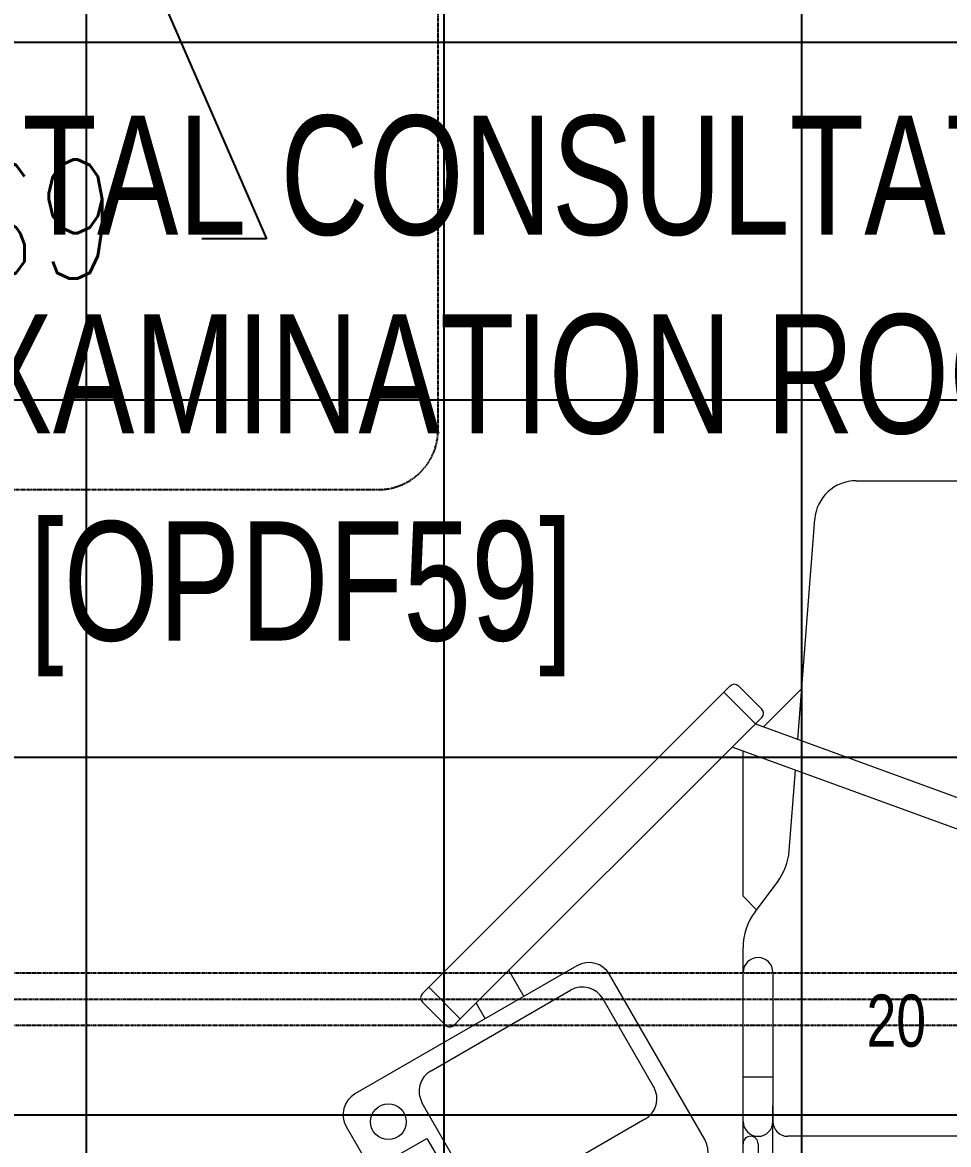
# Model space of a CAD drawing. Extents: x -12260 to 57327, y -29287 to 19916.
# Drawn here: x 20308 to 21862, y 2598 to 4481 of the extents above; entities that cross this region are included whole.
import ezdxf
from ezdxf import colors
from ezdxf.entities.mleader import LeaderData, LeaderLine
from ezdxf.math import Vec2, Vec3

# ---------------------------------------------------------------- set-up
doc = ezdxf.new("R2010")
doc.units = 0
doc.header["$LTSCALE"] = 0.25
doc.linetypes.add('DASHDOT', pattern=[25.4, 12.7, -6.35, 0, -6.35])
doc.linetypes.add('HIDDEN', pattern=[9.525, 6.35, -3.175])
for name, color, linetype, lineweight in [('01-First Floor-FUR$0$72_EGR_BASE_TEXT', 252, 'Continuous', 5), ('01-First Floor-FUR$0$72_EGR_EQP_TAG', 142, 'Continuous', 5), ('01-First Floor-FUR$0$LOADING', 253, 'Continuous', 5), ('E-LITE-CIRC @ 100', 6, 'Continuous', 25), ('E-LITE-CLNG-CNDT', 6, 'DASHDOT', 35), ('E-POWR-FLOR-CNDT', 6, 'HIDDEN', 25)]:
    doc.layers.add(name, color=color, linetype=linetype, lineweight=lineweight)
doc.layers.add('01-First Floor-FUR$0$FALSE CEILING', color=251, linetype='Continuous')
doc.styles.add('01-First Floor-FUR$0$X3G_ENTITY_257CFD', font='swisscl.ttf', dxfattribs={"height": 200})
doc.styles.add('01-First Floor-FUR$0$X3G_ENTITY_9EC9', font='swisscl.ttf', dxfattribs={"height": 0.2})
doc.styles.add('01-First Floor-FUR$0$X3G_ENTITY_9F38', font='swisscl.ttf', dxfattribs={"height": 0.2})
doc.styles.add('DC_SIMPLEX', font='SIMPLEX.shx', dxfattribs={"width": 0.7})

# ---------------------------------------------------------------- blocks, each defined once
blk = doc.blocks.new('01-First Floor-FUR$0$D.121.03.06')
at = {"layer": '01-First Floor-FUR$0$LOADING'}
for p, q in [((286077.8, 7085), (286298.2, 7085)), ((285979.6, 6651.1), (286008, 7020.4)), ((285866.2, 6740.6), (285855.5, 6730)), ((285880.3, 6740.6), (285919.2, 6701.7)), ((285855.5, 6730), (285360.6, 6235)), ((285908.6, 6676.9), (285855.5, 6730)), ((285922.2, 6672), (285986.1, 6735.9)), ((285919.2, 6687.5), (285908.6, 6676.9)), ((285413.6, 6182), (285908.6, 6676.9)), ((285908.6, 6676.9), (286591.4, 6428.4)), ((286574.3, 6381.4), (285869.6, 6637.9)), ((285888, 6387.8), (285888, 6631.2)), ((285965.2, 6464), (285975.6, 6599.3)), ((285908, 6361.7), (285945.5, 6411.7)), ((285910.6, 6365.2), (285888, 6387.8)), ((285888, 5910), (285888, 6301.7)), ((285609.3, 6271.1), (285236.9, 6056.1)), ((285495.2, 6263.5), (285520.4, 6219.8)), ((285823.9, 5979.4), (285663.9, 6256.5)), ((285888, 6010), (285888, 6260)), ((285938, 6260), (285938, 6010)), ((285360.6, 6235), (285350, 6224.4)), ((285413.6, 6182), (285360.6, 6235)), ((285360.6, 6235), (285413.6, 6182)), ((285364.5, 6095.1), (285598.3, 6230.1)), ((285652.9, 6215.5), (285737.9, 6068.3)), ((285350, 6210.2), (285388.9, 6171.3)), ((285440.3, 6208.6), (285455.5, 6182.3)), ((285403, 6171.3), (285413.6, 6182)), ((285888, 6085), (285938, 6085)), ((285434.8, 5893.3), (285349.8, 6040.5)), ((285938, 5947.5), (285938, 6036.1)), ((285723.3, 6013.6), (285489.5, 5878.6)), ((285222.2, 6001.5), (285382.2, 5724.4)), ((285288.1, 5941.5), (285357.4, 5981.5)), ((285357.4, 5981.5), (285387.4, 5929.6)), ((285913, 5972.5), (285913, 5947.5)), ((286413, 5985), (285963, 5985))]:
    blk.add_line(p, q, dxfattribs=at)
blk.add_circle((285292.9, 6009.4), 30, dxfattribs=at)
for centre, radius, start, end in [((286077.8, 7015), 70, 90, 175.6013), ((285873.2, 6733.5), 10, 45, 135), ((285912.1, 6694.6), 10, 315, 45), ((285865.5, 6471.7), 100, 323.1301, 355.6013), ((285988, 6301.7), 100, 143.1301, 180), ((285629.3, 6236.5), 40, 30, 120), ((285913, 6260), 25, 0, 180), ((285618.3, 6195.5), 40, 30, 120), ((285357, 6217.3), 10, 135, 225), ((285395.9, 6178.4), 10, 225, 315), ((285384.5, 6060.5), 40, 120, 210), ((285703.3, 6048.3), 40, 300, 30), ((285256.9, 6021.5), 40, 120, 210), ((285913, 6010), 25, 180, 0), ((285963, 6010), 25, 180, 270), ((285789.3, 5959.4), 40, 300, 30), ((285900.5, 5972.5), 12.5, 0, 180)]:
    blk.add_arc(centre, radius, start, end, dxfattribs=at)
blk = doc.blocks.new('01-First Floor-FUR')
at = {"layer": '01-First Floor-FUR$0$FALSE CEILING', "linetype": 'Continuous'}
for p, q in [((20415.6, 1447.6), (20415.6, 5010)), ((21015.6, 1447.6), (21015.6, 5010)), ((21615.6, 1447.6), (21615.6, 5010)), ((19215.6, 4447.6), (23215.5, 4447.6)), ((19215.6, 3847.6), (23215.5, 3847.6)), ((19215.6, 3247.6), (23215.5, 3247.6)), ((19215.6, 2647.6), (23215.5, 2647.6))]:
    blk.add_line(p, q, dxfattribs=at)
at = {"layer": '01-First Floor-FUR$0$LOADING'}
blk.add_blockref('01-First Floor-FUR$0$D.121.03.06', (-264370.8, -3373.4, -0.2), dxfattribs=at)
blk.add_blockref('01-First Floor-FUR$0$D.121.03.06', (-264370.8, -3373.4, -0.2), dxfattribs=at)
at = {"layer": '01-First Floor-FUR$0$72_EGR_BASE_TEXT', "insert": (21111.1, 4324.3, 0), "char_height": 200, "width": 3270.33, "attachment_point": 2, "style": '01-First Floor-FUR$0$X3G_ENTITY_9EC9'}
blk.add_mtext('DENTAL CONSULTATION /EXAMINATION ROOM', dxfattribs=at)
at = {"layer": '01-First Floor-FUR$0$72_EGR_BASE_TEXT', "insert": (20776.2, 3643.5), "char_height": 200, "attachment_point": 2, "style": '01-First Floor-FUR$0$X3G_ENTITY_9F38'}
blk.add_mtext('[OPDF59]', dxfattribs=at)
at = {"layer": '01-First Floor-FUR$0$72_EGR_EQP_TAG', "insert": (21774.1, 2849.4, -0.2), "char_height": 87.47, "attachment_point": 2, "style": '01-First Floor-FUR$0$X3G_ENTITY_257CFD'}
blk.add_mtext('20', dxfattribs=at)
blk.add_mtext('20', dxfattribs=at)
blk = doc.blocks.new('ARR0W')
at = {"color": 45}
blk.add_ellipse((0, 0), major_axis=(0.4, 0), ratio=0.4, dxfattribs=at)
at = {"color": 45, "ltscale": 0.5}
blk.add_solid([(-1.4, 0.167), (-0.4, 0), (-1.4, -0.167)], dxfattribs=at)

msp = doc.modelspace()

# ---------------------------------------------------------------- linework, layer by layer
at = {"layer": 'E-POWR-FLOR-CNDT'}
for points in [[(25215.6, 7052.6), (24924.3, 6739.9), (24924.3, 2960.6, -0.414214), (24849.3, 2885.6), (6785.8, 2885.6, -0.357236), (6712.3, 2945.9), (6553.3, 3736.9)], [(19339.3, 3573.1), (19463.1, 3696.8), (20905.4, 3696.8, 0.414214), (21005.4, 3796.8), (21005.4, 4762.5), (21129.2, 4886.3)], [(25215.6, 25.9), (24999.3, 25.9, -0.414214), (24924.3, 100.9), (24924.3, 2722.7, 0.414214), (24849.3, 2797.7), (6693.2, 2797.7, -0.392468), (6618.4, 2867.1), (6553.3, 3736.9)], [(6553.3, 3736.9), (6683.6, 2905.1, 0.369387), (6757.7, 2841.7), (24947.5, 2841.7, 0.191985), (24999.1, 2862.2), (25215.6, 3067.4)]]:
    msp.add_lwpolyline(points, format="xyb", dxfattribs=at)

# ---------------------------------------------------------------- block references
at = {"layer": 'E-LITE-CLNG-CNDT'}
msp.add_blockref('01-First Floor-FUR', (0, 0), dxfattribs=at)

# ---------------------------------------------------------------- leaders
at = {"layer": 'E-LITE-CIRC @ 100'}
ml = msp.add_multileader_mtext('Standard', dxfattribs=at)
ml.set_content('{\\Fdc_el_romans|c0;\\W0.8;TO\\Fromans|c0; \\Fsimplex|c0;LP-F1/S9}', color=256, style='DC_SIMPLEX')
ml.set_leader_properties()
ml.set_arrow_properties(name='ARR0W')
ml.build(insert=Vec2(0, 0))
ml.multileader.update_dxf_attribs({"dogleg_length": 200, "arrow_head_size": 140, "scale": 100})
ctx = ml.context
ctx.base_point, ctx.scale, ctx.char_height, ctx.arrow_head_size, ctx.landing_gap_size, ctx.plane_origin, ctx.plane_x_axis, ctx.plane_y_axis = Vec3(18698.7, 4117.5), 100, 200, 140, 140, Vec3(40358.2, -1173.5), Vec3(1, 0.000001, 0), Vec3(-0.000001, 1, 0)
ctx.text_align_type = 2
notes = []
notes.append((ctx, [(1, (1, 1, 0), (20717.9, 4117.5), (-1, -0.000001, 0), 108.8, [(0, [(20343.6, 4976.2)], 0, [])])]))
ctx.mtext.insert, ctx.mtext.text_direction, ctx.mtext.rotation, ctx.mtext.alignment, ctx.mtext.flow_direction = Vec3(20469.2, 4250.8), Vec3(1, 0.000001, 0), 0.000001, 3, 5
for ctx, leaders in notes:
    for number, flags, end, landing, length, lines in leaders:
        leader = LeaderData()
        leader.index, (leader.has_last_leader_line, leader.has_dogleg_vector, leader.attachment_direction) = number, flags
        leader.last_leader_point, leader.dogleg_vector, leader.dogleg_length = Vec3(end), Vec3(landing), length
        for number, points, colour, breaks in lines:
            line = LeaderLine()
            line.index, line.vertices, line.color, line.breaks = number, Vec3.list(points), colors.encode_raw_color(colour), breaks
            leader.lines.append(line)
        ctx.leaders.append(leader)

doc.saveas('drawing.dxf')
